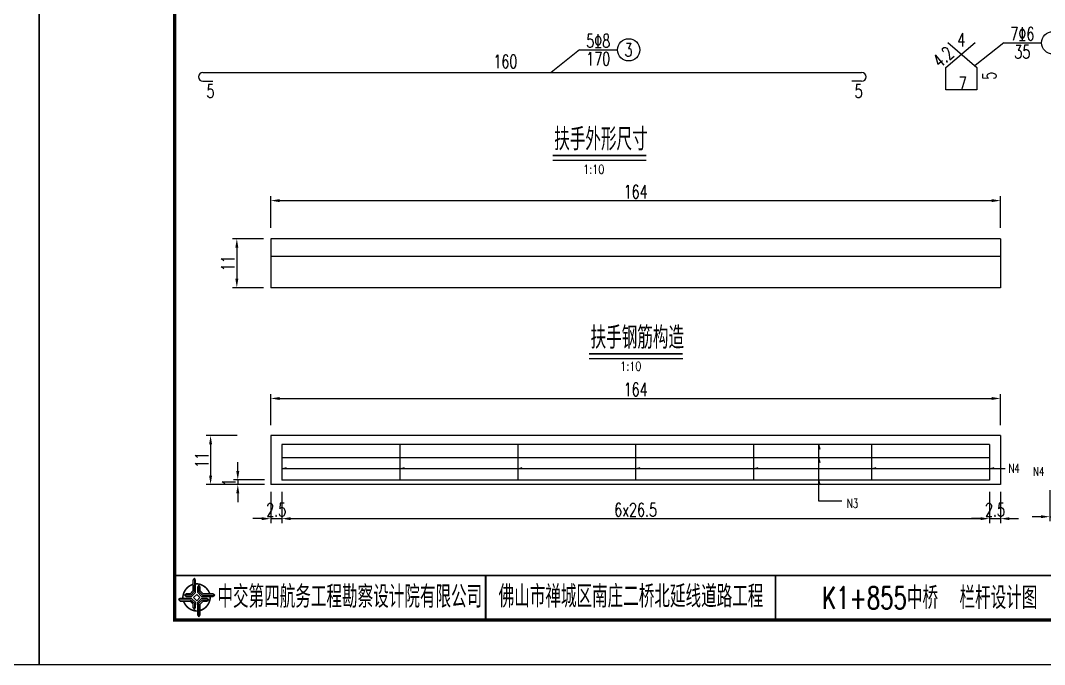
# Model space of a CAD drawing. Header units: millimetres. Extents: x -51 to 12129, y -1309 to -715.
# Drawn here: x 10025.1 to 10255.2, y -1308.7 to -1163.9 of the extents above; entities that cross this region are included whole.
import ezdxf
from ezdxf.enums import TextEntityAlignment as Align

# ---------------------------------------------------------------- set-up
doc = ezdxf.new("R2010")
doc.units = ezdxf.units.MM
doc.header["$LTSCALE"] = 0.25
for name, color, linetype in [('DIMENSION', 2, 'Continuous'), ('图框', 7, 'Continuous'), ('尺寸标注', 2, 'Continuous'), ('文字', 7, 'Continuous'), ('标注', 4, 'Continuous'), ('钢筋', 6, 'Continuous')]:
    doc.layers.add(name, color=color, linetype=linetype)
doc.styles.get("Standard").update_dxf_attribs({"font": 'simplex1.shx', "width": 0.7, "bigfont": 'hztxt.shx'})
doc.styles.add('TEXT', font='simplex1.shx', dxfattribs={"width": 0.7, "bigfont": 'hztxt.shx'})
doc.dimstyles.new('比例：1：10', dxfattribs={"dimscale": 0, "dimtxt": 3, "dimasz": 2, "dimexe": 1, "dimexo": 1, "dimgap": 0.5, "dimtad": 1, "dimdec": 1, "dimzin": 9, "dimdsep": 46, "dimtxsty": 'Standard', "dimcen": 0.5, "dimclrd": 256, "dimclre": 256, "dimclrt": 256, "dimadec": 1, "dimazin": 2, "dimtfac": 1, "dimtdec": 1, "dimtix": 1, "dimtmove": 2, "dimatfit": 3, "dimfxl": 0, "dimtolj": 1, "dimtzin": 0, "dimlwd": -1, "dimlwe": -1, "dimarcsym": 0})

# ---------------------------------------------------------------- blocks, each defined once
blk = doc.blocks.new('*D1744')
at = {"layer": 'Defpoints', "color": 0}
for p in [(10245.34, -1204.36), (10081.34, -1212.94), (10245.34, -1212.94)]:
    blk.add_point(p, dxfattribs=at)
at = {"layer": '标注'}
for p, q in [((10081.34, -1210.36), (10081.34, -1203.36)), ((10245.34, -1210.36), (10245.34, -1203.36)), ((10083.34, -1204.36), (10243.34, -1204.36))]:
    blk.add_line(p, q, dxfattribs=at)
for points in [[(10083.34, -1204.03), (10083.34, -1204.7), (10081.34, -1204.36)], [(10243.34, -1204.03), (10243.34, -1204.7), (10245.34, -1204.36)]]:
    blk.add_solid(points, dxfattribs=at)
at = {"layer": '标注', "insert": (10163.34, -1202.36), "char_height": 3, "attachment_point": 5}
blk.add_mtext('\\A1;164', dxfattribs=at)
blk = doc.blocks.new('*D1745')
at = {"layer": 'Defpoints', "color": 0}
for p in [(10102.65, -1212.94), (10073.73, -1223.94), (10102.65, -1223.94)]:
    blk.add_point(p, dxfattribs=at)
at = {"layer": '标注'}
for p, q in [((10079.73, -1212.94), (10072.73, -1212.94)), ((10073.73, -1214.94), (10073.73, -1221.94)), ((10079.73, -1223.94), (10072.73, -1223.94))]:
    blk.add_line(p, q, dxfattribs=at)
for points in [[(10073.4, -1214.94), (10074.07, -1214.94), (10073.73, -1212.94)], [(10073.4, -1221.94), (10074.07, -1221.94), (10073.73, -1223.94)]]:
    blk.add_solid(points, dxfattribs=at)
at = {"layer": '标注', "insert": (10071.73, -1218.44), "char_height": 3, "attachment_point": 5, "rotation": 90}
blk.add_mtext('\\A1;11', dxfattribs=at)
blk = doc.blocks.new('*D1759')
at = {"layer": 'Defpoints', "color": 0}
for p in [(10256.41, -1266.42), (10258.41, -1266.42), (10258.41, -1275.42)]:
    blk.add_point(p, dxfattribs=at)
at = {"layer": '标注'}
for p, q in [((10256.41, -1269.42), (10256.41, -1276.42)), ((10258.41, -1269.42), (10258.41, -1276.42)), ((10254.41, -1275.42), (10252.41, -1275.42)), ((10256.41, -1275.42), (10258.41, -1275.42)), ((10260.41, -1275.42), (10262.41, -1275.42))]:
    blk.add_line(p, q, dxfattribs=at)
for points in [[(10254.41, -1275.09), (10254.41, -1275.75), (10256.41, -1275.42)], [(10260.41, -1275.09), (10260.41, -1275.75), (10258.41, -1275.42)]]:
    blk.add_solid(points, dxfattribs=at)
at = {"layer": '标注', "insert": (10257.41, -1273.42), "char_height": 3, "attachment_point": 5}
blk.add_mtext('\\A1;2', dxfattribs=at)
blk = doc.blocks.new('*D1760')
at = {"layer": 'Defpoints', "color": 0}
for p in [(10086.97, -1257.17), (10067.84, -1268.17), (10086.97, -1268.17)]:
    blk.add_point(p, dxfattribs=at)
at = {"layer": '标注'}
for p, q in [((10073.84, -1257.17), (10066.84, -1257.17)), ((10067.84, -1259.17), (10067.84, -1266.17)), ((10073.84, -1268.17), (10066.84, -1268.17))]:
    blk.add_line(p, q, dxfattribs=at)
for points in [[(10067.5, -1259.17), (10068.17, -1259.17), (10067.84, -1257.17)], [(10067.5, -1266.17), (10068.17, -1266.17), (10067.84, -1268.17)]]:
    blk.add_solid(points, dxfattribs=at)
at = {"layer": '标注', "insert": (10065.84, -1262.67), "char_height": 3, "attachment_point": 5, "rotation": 90}
blk.add_mtext('\\A1;11', dxfattribs=at)
blk = doc.blocks.new('*D1541')
at = {"layer": 'Defpoints', "color": 0}
for p in [(10086.97, -1267.17), (10073.95, -1268.17), (10086.97, -1268.17)]:
    blk.add_point(p, dxfattribs=at)
at = {"layer": '标注'}
for p, q in [((10073.95, -1265.17), (10073.95, -1263.17)), ((10079.95, -1267.17), (10072.95, -1267.17)), ((10073.95, -1267.17), (10073.95, -1268.17)), ((10079.95, -1268.17), (10072.95, -1268.17)), ((10073.95, -1270.17), (10073.95, -1272.17))]:
    blk.add_line(p, q, dxfattribs=at)
for points in [[(10073.61, -1265.17), (10074.28, -1265.17), (10073.95, -1267.17)], [(10073.61, -1270.17), (10074.28, -1270.17), (10073.95, -1268.17)]]:
    blk.add_solid(points, dxfattribs=at)
at = {"layer": '标注', "insert": (10071.95, -1267.67), "char_height": 3, "attachment_point": 5, "rotation": 90}
blk.add_mtext('\\A1;1', dxfattribs=at)
blk = doc.blocks.new('*D1761')
at = {"layer": 'Defpoints', "color": 0}
for p in [(10081.34, -1265.81), (10083.84, -1265.81), (10083.84, -1275.86)]:
    blk.add_point(p, dxfattribs=at)
at = {"layer": '标注'}
for p, q in [((10081.34, -1269.86), (10081.34, -1276.86)), ((10083.84, -1269.86), (10083.84, -1276.86)), ((10079.34, -1275.86), (10077.34, -1275.86)), ((10081.34, -1275.86), (10083.84, -1275.86)), ((10085.84, -1275.86), (10087.84, -1275.86))]:
    blk.add_line(p, q, dxfattribs=at)
for points in [[(10079.34, -1275.53), (10079.34, -1276.2), (10081.34, -1275.86)], [(10085.84, -1275.53), (10085.84, -1276.2), (10083.84, -1275.86)]]:
    blk.add_solid(points, dxfattribs=at)
at = {"layer": '标注', "insert": (10082.59, -1273.86), "char_height": 3, "attachment_point": 5}
blk.add_mtext('\\A1;2.5', dxfattribs=at)
blk = doc.blocks.new('*D1542')
at = {"layer": 'Defpoints', "color": 0}
for p in [(10083.84, -1265.81), (10242.84, -1268.17), (10242.84, -1275.86)]:
    blk.add_point(p, dxfattribs=at)
at = {"layer": '标注'}
for p, q in [((10083.84, -1269.86), (10083.84, -1276.86)), ((10242.84, -1269.86), (10242.84, -1276.86)), ((10085.84, -1275.86), (10240.84, -1275.86))]:
    blk.add_line(p, q, dxfattribs=at)
for points in [[(10085.84, -1275.53), (10085.84, -1276.2), (10083.84, -1275.86)], [(10240.84, -1275.53), (10240.84, -1276.2), (10242.84, -1275.86)]]:
    blk.add_solid(points, dxfattribs=at)
at = {"layer": '标注', "insert": (10163.34, -1273.86), "char_height": 3, "attachment_point": 5}
blk.add_mtext('\\A1;6x26.5', dxfattribs=at)
blk = doc.blocks.new('*D1762')
at = {"layer": 'Defpoints', "color": 0}
for p in [(10242.84, -1266.42), (10245.34, -1266.42), (10245.34, -1275.86)]:
    blk.add_point(p, dxfattribs=at)
at = {"layer": '标注'}
for p, q in [((10242.84, -1269.86), (10242.84, -1276.86)), ((10245.34, -1269.86), (10245.34, -1276.86)), ((10240.84, -1275.86), (10238.84, -1275.86)), ((10242.84, -1275.86), (10245.34, -1275.86)), ((10247.34, -1275.86), (10249.34, -1275.86))]:
    blk.add_line(p, q, dxfattribs=at)
for points in [[(10240.84, -1275.53), (10240.84, -1276.2), (10242.84, -1275.86)], [(10247.34, -1275.53), (10247.34, -1276.2), (10245.34, -1275.86)]]:
    blk.add_solid(points, dxfattribs=at)
at = {"layer": '标注', "insert": (10244.09, -1273.86), "char_height": 3, "attachment_point": 5}
blk.add_mtext('\\A1;2.5', dxfattribs=at)
blk = doc.blocks.new('*D1543')
at = {"layer": 'Defpoints', "color": 0}
for p in [(10245.34, -1248.84), (10081.34, -1265.81), (10245.34, -1266.42)]:
    blk.add_point(p, dxfattribs=at)
at = {"layer": '标注'}
for p, q in [((10081.34, -1254.84), (10081.34, -1247.84)), ((10083.34, -1248.84), (10243.34, -1248.84)), ((10245.34, -1254.84), (10245.34, -1247.84))]:
    blk.add_line(p, q, dxfattribs=at)
for points in [[(10083.34, -1248.51), (10083.34, -1249.18), (10081.34, -1248.84)], [(10243.34, -1248.51), (10243.34, -1249.18), (10245.34, -1248.84)]]:
    blk.add_solid(points, dxfattribs=at)
at = {"layer": '标注', "insert": (10163.34, -1246.84), "char_height": 3, "attachment_point": 5}
blk.add_mtext('\\A1;164', dxfattribs=at)
blk = doc.blocks.new('tb')
at = {"lineweight": -3}
h = blk.add_hatch(color=256, dxfattribs=at)
h.paths.add_polyline_path([(-1.23, -0.13), (-3.78, -0.14), (-4.14, -0.41), (-1.4, -0.44), (-0.56, -1.24), (-0.54, -2.62), (-0.27, -2.2), (-0.26, -1.06)])
h.paths.add_polyline_path([(0.13, -1.08), (0.14, -3.86), (0.41, -4.26), (0.44, -1.24), (1.25, -0.43), (2.66, -0.43), (2.26, -0.16), (1.07, -0.15)])
h.paths.add_polyline_path([(1.08, 0.3), (3.62, 0.3), (4.02, 0.56), (1.25, 0.57), (0.43, 1.39), (0.43, 2.8), (0.16, 2.41), (0.15, 1.24)])
h.paths.add_polyline_path([(-0.28, 1.21), (-0.28, 3.99), (-0.56, 4.39), (-0.57, 1.41), (-1.38, 0.6), (-2.74, 0.56), (-2.33, 0.3), (-1.2, 0.29)])
for p, q in [((-0.56, 4.39), (-0.57, 1.41)), ((0.43, 2.8), (0.43, 1.39)), ((-1.38, 0.6), (-2.74, 0.56)), ((-0.57, 1.41), (-1.38, 0.6)), ((0.43, 1.39), (1.25, 0.57)), ((1.25, 0.57), (4.02, 0.56)), ((-4.14, -0.41), (-1.4, -0.44)), ((-1.4, -0.44), (-0.56, -1.24)), ((-0.56, -1.24), (-0.54, -2.62)), ((0.41, -4.26), (0.44, -1.24)), ((0.44, -1.24), (1.25, -0.43)), ((1.25, -0.43), (2.66, -0.43))]:
    blk.add_line(p, q, dxfattribs=at)
at = {"lineweight": -3, "const_width": 0.35, "flags": 128}
for points in [[(-0.9, 3.02, 0.324167), (-3.16, -0.14)], [(2.88, 0.92, 0.324403), (-0.24, 3.15)], [(0.75, -2.86, 0.325418), (3.02, 0.26)], [(-2.98, -0.76, 0.322976), (0.14, -2.98)]]:
    blk.add_lwpolyline(points, format="xyb", dxfattribs=at)
at = {"lineweight": -3, "flags": 128}
for points in [[(-0.9, 3.99), (-0.9, 1.58), (-1.53, 0.91), (-2.34, 0.91), (-2.74, 0.56), (-2.33, 0.3), (-1.2, 0.29), (-0.28, 1.21), (-0.28, 3.99), (-0.56, 4.39)], [(3.62, 0.92), (1.43, 0.92), (0.77, 1.54), (0.77, 2.38), (0.43, 2.8), (0.16, 2.41), (0.15, 1.24), (1.08, 0.3), (3.62, 0.3), (4.02, 0.56)], [(-0.04, 0.77), (0.68, 0.04), (-0.04, -0.69), (-0.77, 0.05)], [(-3.73, -0.76), (-1.54, -0.76), (-0.89, -1.39), (-0.89, -2.21), (-0.54, -2.62), (-0.27, -2.2), (-0.26, -1.06), (-1.23, -0.13), (-3.78, -0.14), (-4.14, -0.41)], [(0.75, -3.85), (0.75, -1.43), (1.4, -0.78), (2.26, -0.78), (2.66, -0.43), (2.26, -0.16), (1.07, -0.15), (0.13, -1.08), (0.14, -3.86), (0.41, -4.26)]]:
    blk.add_lwpolyline(points, close=True, dxfattribs=at)
blk = doc.blocks.new('123')
at = {"layer": '图框', "color": 2}
blk.add_lwpolyline([(369.33, -1011.65), (369.33, -714.65), (-50.67, -714.65), (-50.67, -1011.65)], close=True, dxfattribs=at)

msp = doc.modelspace()

# ---------------------------------------------------------------- linework, layer by layer
at = {"const_width": 0.7}
msp.add_lwpolyline([(10439.75412, -1021.65471), (10059.75412, -1021.65471), (10059.75412, -1298.65471), (10439.75412, -1298.65471)], close=True, dxfattribs=at)
at = {"const_width": 0.4}
msp.add_lwpolyline([(10059.75412, -1288.65471), (10439.75412, -1288.65471)], dxfattribs=at)
at = {"layer": 'DIMENSION', "color": 7, "linetype": 'Continuous'}
for p, q in [((10081.34408, -1212.9447), (10081.34408, -1223.9447)), ((10245.34408, -1212.9447), (10081.34408, -1212.9447)), ((10245.34408, -1212.9447), (10245.34408, -1223.9447)), ((10245.34408, -1216.9447), (10081.34408, -1216.9447)), ((10245.34408, -1223.9447), (10081.34408, -1223.9447)), ((10081.34408, -1257.17181), (10081.34408, -1268.17181)), ((10245.34408, -1257.17181), (10081.34408, -1257.17181)), ((10245.34408, -1257.17181), (10245.34408, -1268.17181)), ((10245.34408, -1268.17181), (10081.34408, -1268.17181))]:
    msp.add_line(p, q, dxfattribs=at)
at = {"layer": '图框', "const_width": 0.4}
for points in [[(10129.64754, -1288.65471), (10129.64754, -1298.65471)], [(10194.75412, -1298.65471), (10194.75412, -1288.65471)]]:
    msp.add_lwpolyline(points, dxfattribs=at)
at = {"layer": '尺寸标注'}
for p, q in [((10081.34408, -1210.4447), (10081.34408, -1206.40005)), ((10245.34408, -1210.4447), (10245.34408, -1206.40005)), ((10081.34408, -1254.67181), (10081.34408, -1250.62715)), ((10245.34408, -1254.67181), (10245.34408, -1250.62715))]:
    msp.add_line(p, q, dxfattribs=at)
at = {"layer": '文字'}
for p, q in [((10144.7231, -1195.23831), (10165.73938, -1195.23831)), ((10152.8967, -1239.83163), (10173.91297, -1239.83163))]:
    msp.add_line(p, q, dxfattribs=at)
at = {"layer": '文字', "const_width": 0.4}
for points in [[(10144.7231, -1194.23831), (10165.73938, -1194.23831)], [(10152.8967, -1238.83163), (10173.91297, -1238.83163)]]:
    msp.add_lwpolyline(points, dxfattribs=at)
at = {"layer": '文字'}
for centre in [(10257.07229, -1168.88499), (10161.77517, -1170.46265)]:
    msp.add_circle(centre, 2.5, dxfattribs=at)
at = {"layer": '标注'}
for p, q in [((10246.03938, -1168.88499), (10239.62323, -1173.96573)), ((10245.88868, -1168.88499), (10254.57229, -1168.88499)), ((10246.03938, -1168.88499), (10254.57229, -1168.88499)), ((10150.74227, -1170.46265), (10144.32611, -1175.54339)), ((10150.74227, -1170.46265), (10159.27517, -1170.46265)), ((10204.40476, -1259.17181), (10204.40476, -1267.17181)), ((10204.40476, -1259.17181), (10204.75054, -1260.20443)), ((10204.40476, -1262.17181), (10204.75054, -1263.20443)), ((10083.84408, -1264.67245), (10084.8767, -1264.32667)), ((10246.38767, -1264.67245), (10083.84408, -1264.67245)), ((10110.34408, -1264.67245), (10111.3767, -1264.32667)), ((10136.84408, -1264.67245), (10137.8767, -1264.32667)), ((10163.34408, -1264.67245), (10164.3767, -1264.32667)), ((10189.84408, -1264.67245), (10190.8767, -1264.32667)), ((10216.34408, -1264.67245), (10217.3767, -1264.32667)), ((10242.84408, -1264.67245), (10243.8767, -1264.32667)), ((10204.40476, -1267.17181), (10204.40476, -1271.88532)), ((10204.40476, -1267.17181), (10204.75054, -1268.20443)), ((10204.40476, -1271.88532), (10209.70136, -1271.88532))]:
    msp.add_line(p, q, dxfattribs=at)
at = {"layer": '钢筋'}
for p, q in [((10233.02656, -1174.45146), (10239.59974, -1168.81731)), ((10233.45338, -1168.81731), (10240.02656, -1174.45146)), ((10066.12415, -1175.54339), (10214.12415, -1175.54339)), ((10233.02656, -1179.45146), (10233.02656, -1174.45146)), ((10240.02656, -1174.45146), (10240.02656, -1179.45146)), ((10066.12415, -1177.54339), (10068.34972, -1177.54339)), ((10214.12415, -1177.54339), (10211.89859, -1177.54339)), ((10240.02656, -1179.45146), (10233.02656, -1179.45146)), ((10083.84408, -1259.17181), (10083.84408, -1267.17181)), ((10242.84408, -1259.17181), (10083.84408, -1259.17181)), ((10110.34408, -1259.17181), (10110.34408, -1267.17181)), ((10136.84408, -1259.17181), (10136.84408, -1267.17181)), ((10136.84408, -1259.17181), (10136.84408, -1267.17181)), ((10163.34408, -1259.17181), (10163.34408, -1267.17181)), ((10189.84408, -1259.17181), (10189.84408, -1267.17181)), ((10216.34408, -1259.17181), (10216.34408, -1267.17181)), ((10242.84408, -1259.17181), (10242.84408, -1267.17181)), ((10242.84408, -1259.17181), (10242.84408, -1267.17181)), ((10242.84408, -1262.17181), (10083.84408, -1262.17181)), ((10242.84408, -1267.17181), (10083.84408, -1267.17181))]:
    msp.add_line(p, q, dxfattribs=at)
for centre, start, end in [((10066.12415, -1176.54339), 90, 270), ((10214.12415, -1176.54339), 270, 90)]:
    msp.add_arc(centre, 1, start, end, dxfattribs=at)

# ---------------------------------------------------------------- block references
at = {"lineweight": -3}
msp.add_blockref('tb', (10064.74985, -1293.64937), dxfattribs=at)
at = {"layer": '标注'}
for p in [(9660, -297), (10080, -297)]:
    msp.add_blockref('123', p, dxfattribs=at)

# ---------------------------------------------------------------- texts
at = {"color": 7, "style": 'TEXT', "width": 0.8}
for p in [(10153.92752, -1197.3241), (10162.25148, -1241.59565)]:
    msp.add_text('1:10', height=2, dxfattribs=at).set_placement(p, align=Align.MIDDLE)
at = {"layer": '图框', "width": 0.7}
for s, p in [('中交第四航务工程勘察设计院有限公司', (10099.11923, -1293.40626)), ('佛山市禅城区南庄二桥北延线道路工程', (10162.29837, -1293.34001)), ('K1+855中桥  栏杆设计图', (10229.4355, -1293.65471))]:
    msp.add_text(s, height=5, dxfattribs=at).set_placement(p, align=Align.MIDDLE_CENTER)
at = {"layer": '尺寸标注', "color": 7, "width": 0.7}
for s, p in [('7%%1316', (10250.23048, -1166.88499)), ('5%%1318', (10154.93337, -1168.46265)), ('170', (10154.93337, -1172.46265)), ('35', (10250.23048, -1170.88499)), ('160', (10134.07251, -1173.10197)), ('5', (10067.79876, -1179.76703)), ('5', (10213.45099, -1179.76703))]:
    msp.add_text(s, height=3, dxfattribs=at).set_placement(p, align=Align.MIDDLE)
at = {"layer": '尺寸标注', "color": 7, "char_height": 3, "attachment_point": 5}
for s, insert in [('4', (10236.52656, -1168.19592)), ('7', (10236.81726, -1177.99842))]:
    msp.add_mtext(s, dxfattribs=dict(at, insert=insert))
for s, insert, rotation in [('4.2', (10232.40961, -1172.05163), 40.6012946), ('5', (10242.81318, -1176.30206), 90)]:
    msp.add_mtext(s, dxfattribs=dict(at, insert=insert, rotation=rotation))
at = {"layer": '尺寸标注', "color": 7, "char_height": 2, "attachment_point": 5, "style": 'TEXT'}
for s, insert in [('N4', (10248.39263, -1264.57246)), ('N4', (10253.89656, -1265.25097)), ('N3', (10212.06613, -1272.42757))]:
    msp.add_mtext(s, dxfattribs=dict(at, insert=insert))
at = {"layer": '文字', "width": 0.7}
for s, height, p in [('3', 3, (10161.72847, -1170.48663)), ('扶手外形尺寸', 5, (10155.5427, -1190.56817)), ('扶手钢筋构造', 5, (10163.71629, -1235.16148))]:
    msp.add_text(s, height=height, dxfattribs=at).set_placement(p, align=Align.MIDDLE_CENTER)

# ---------------------------------------------------------------- dimensions: what is measured, and where the dimension line sits
at = {"layer": '标注'}
for base, p1, p2, picture, middle in [((10245.34408, -1204.36337), (10081.34408, -1212.9447), (10245.34408, -1212.9447), '*D1744', (10163.34408, -1202.36337)), ((10245.34408, -1248.84397), (10081.34408, -1265.81278), (10245.34408, -1266.41734), '*D1543', (10163.34408, -1246.84397)), ((10083.84408, -1275.86468), (10081.34408, -1265.81278), (10083.84408, -1265.81278), '*D1761', (10082.59408, -1273.86468)), ((10245.34408, -1275.86468), (10242.84408, -1266.41734), (10245.34408, -1266.41734), '*D1762', (10244.09408, -1273.86468)), ((10258.40712, -1275.41921), (10256.40712, -1266.41875), (10258.40712, -1266.41875), '*D1759', (10257.40712, -1273.41921))]:
    dim = msp.add_linear_dim(base=base, p1=p1, p2=p2, dimstyle='比例：1：10', override={"dimscale": 1}, dxfattribs=at)
    dim.commit()
    dim.dimension.update_dxf_attribs({"geometry": picture, "text_midpoint": middle})
for base, p1, p2, picture, middle in [((10073.7324, -1223.9447), (10102.65267, -1212.9447), (10102.65267, -1223.9447), '*D1745', (10071.7324, -1218.4447)), ((10067.83767, -1268.17181), (10086.9725, -1257.17181), (10086.9725, -1268.17181), '*D1760', (10065.83767, -1262.67181)), ((10073.94553, -1268.17181), (10086.9725, -1267.17181), (10086.9725, -1268.17181), '*D1541', (10071.94553, -1267.67181))]:
    dim = msp.add_linear_dim(base=base, p1=p1, p2=p2, angle=90, dimstyle='比例：1：10', override={"dimscale": 1}, dxfattribs=at)
    dim.commit()
    dim.dimension.update_dxf_attribs({"geometry": picture, "text_midpoint": middle})
dim = msp.add_linear_dim(base=(10242.84408, -1275.86468), p1=(10083.84408, -1265.81278), p2=(10242.84408, -1268.17181), text='6x26.5', dimstyle='比例：1：10', override={"dimscale": 1}, dxfattribs=at)
dim.commit()
dim.dimension.update_dxf_attribs({"geometry": '*D1542', "text_midpoint": (10163.34408, -1273.86468)})

doc.saveas('drawing.dxf')
